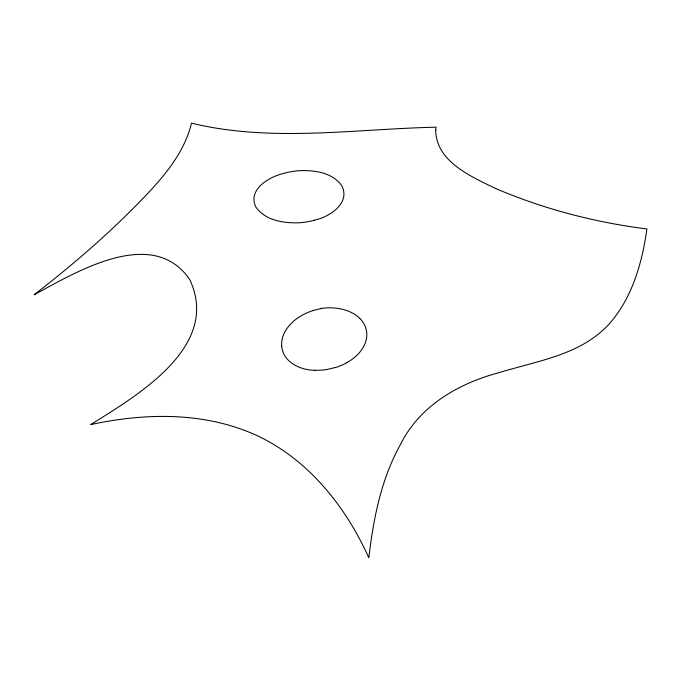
<?xml version="1.0" encoding="UTF-8"?>
<svg xmlns="http://www.w3.org/2000/svg" width="681" height="681" viewBox="0 0 681 681"><rect width="100%" height="100%" fill="white"/><g stroke="black" fill="none" stroke-linecap="round" stroke-linejoin="round"><path stroke-width="1.02" d="M298.397 317.482C291.528 322.181 285.509 328.625 282.828 336.627A37.446 28.653 -14.9 0 0 281.713 346.271M346.467 362.786C359.27 356.299 371.281 341.394 365.212 326.463A37.421 28.542 -10.9 0 0 359.823 318.385M314.477 220.167C329.187 217.103 350.545 203.542 341.956 186.007C332.592 172.199 313.498 169.867 298.099 170.761A35.438 16.259 -12.3 0 0 283.475 173.485C269.199 176.745 247.399 189.59 255.852 207.024C265.36 220.746 284.317 223.411 299.827 222.738A35.548 16.821 -11.5 0 0 314.494 220.193M312.92 310.51L321.04 308.595M335.273 367.527L327.178 369.468A46.325 34.212 -13.4 0 1 315.056 370.234M315.039 370.311C300.61 370.294 283.151 362.36 281.704 346.271M359.815 318.393C353.754 312.468 345.454 309.421 337.18 308.306A45.84 35.812 -12.9 0 0 321.032 308.484M298.457 317.542A45.797 35.616 -13.1 0 1 312.954 310.596M346.527 362.854A46.393 34.127 -13.2 0 1 335.307 367.612M435.704 129.994C435.874 161.576 471.337 176.634 495.436 188.433C543.659 209.041 594.947 222.423 646.95 228.961C642.166 262.142 632.811 296.218 610.67 322.241C582.647 354.724 537.947 360.666 499.173 372.609C458.815 383.241 419.394 405.953 400.394 444.659C381.096 479.313 373.358 518.845 368.838 557.85C346.723 508.596 311.311 463.165 262.517 438.266C209.578 411.699 147.479 412.269 90.76 424.595C137.553 395.201 221.138 346.535 189.752 279.602C152.612 225.334 76.255 272.051 34.05 294.805C70.892 266.365 106.296 235.966 138.856 202.683C161.022 179.878 183.802 154.927 191.506 123.15C271.583 142.61 354.92 128.939 436.146 127.185L435.704 129.994"/></g></svg>
